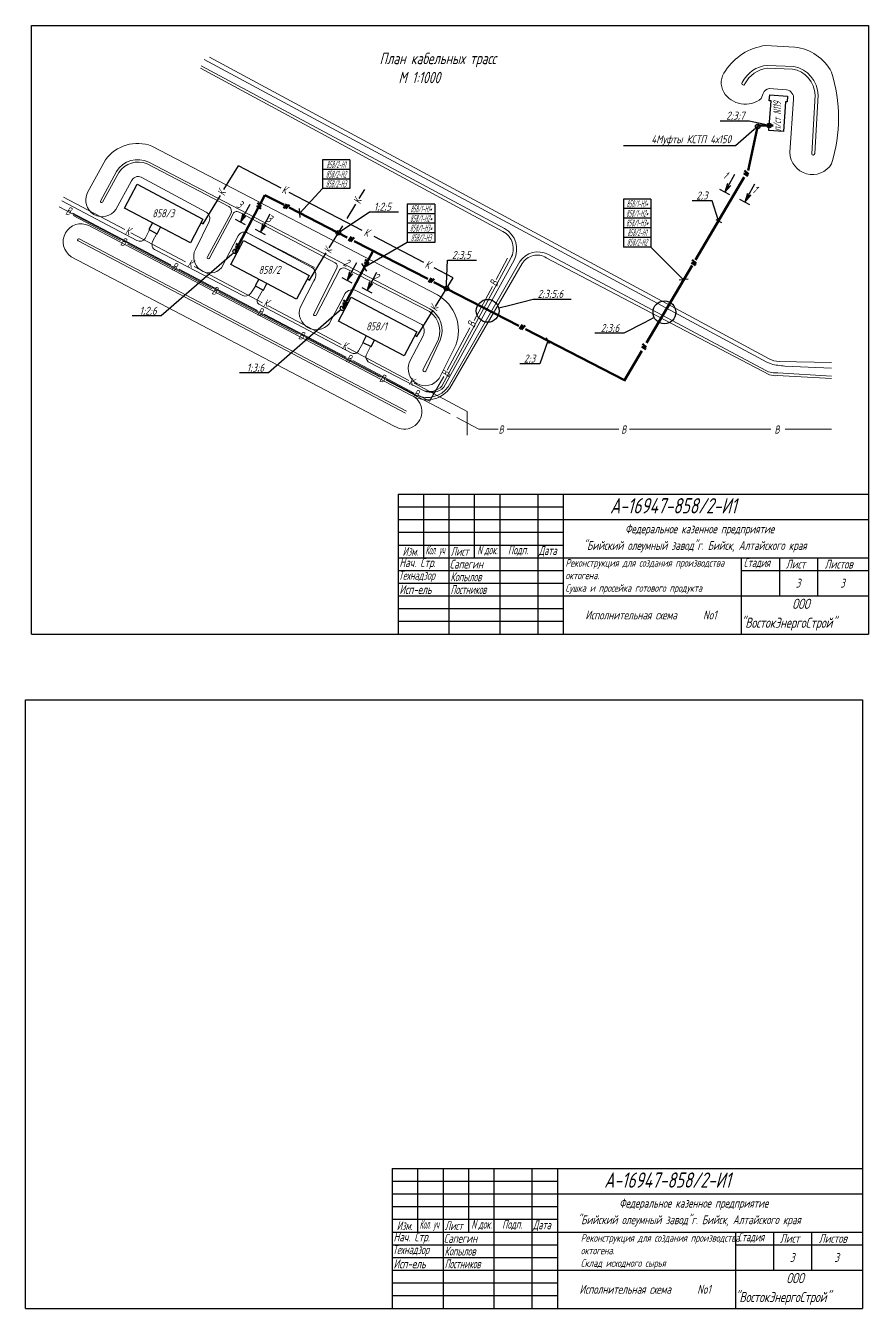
# Model space of a CAD drawing. Header units: millimetres. Extents: x -10490 to 5162, y -5053 to 76.
# Drawn here: x -4094 to -2752, y -5053 to -3011 of the extents above; entities that cross this region are included whole.
import ezdxf
from ezdxf import colors
from ezdxf.entities.mleader import LeaderData, LeaderLine
from ezdxf.math import Vec2, Vec3

# ---------------------------------------------------------------- set-up
doc = ezdxf.new("R2010")
doc.units = ezdxf.units.MM
for name, color, linetype, lineweight in [('ИИ_ОФОРМЛЕНИЕ_025', 7, 'Continuous', 25), ('КаБель силовой (Вновь)', 1, 'Continuous', 60), ('Линия выноска', 137, 'Continuous', 25), ('Рамка толстая', 7, 'Continuous', 60), ('Строительный', 251, 'Continuous', 13), ('Текст', 2, 'Continuous', 25)]:
    doc.layers.add(name, color=color, linetype=linetype, lineweight=lineweight)
doc.styles.add('GOST', font='GOST.shx', dxfattribs={"oblique": 15, "height": 3.5})
doc.styles.add('gost shx', font='gost.shx', dxfattribs={"oblique": 15})
doc.styles.add('SIMPLEX', font='simplex.shx', dxfattribs={"width": 0.7, "oblique": 15})
doc.styles.get("Standard").update_dxf_attribs({"font": 'arial.ttf'})

# ---------------------------------------------------------------- blocks, each defined once
blk = doc.blocks.new('_Oblique')
at = {"color": 0, "linetype": 'ByBlock', "lineweight": -2}
blk.add_line((-0.5, -0.5), (0.5, 0.5), dxfattribs=at)
blk = doc.blocks.new('_DotBlank')
at = {"color": 0, "linetype": 'ByBlock', "lineweight": -2}
blk.add_line((-0.5, 0), (-1, 0), dxfattribs=at)
blk.add_circle((0, 0), 0.5, dxfattribs=at)

msp = doc.modelspace()

# ---------------------------------------------------------------- hatches: boundary and pattern name
at = {"layer": 'Линия выноска'}
for points in [[(-2980.21963, -3276.05728), (-2970.86228, -3265.15855), (-2975.50721, -3267.34817), (-2976.2134, -3262.26312)], [(-2948.29548, -3291.66313), (-2938.93813, -3280.76441), (-2943.58306, -3282.95402), (-2944.28925, -3277.86897)], [(-3751.98525, -3323.84081), (-3742.62791, -3312.94208), (-3747.27284, -3315.1317), (-3747.97902, -3310.04664)], [(-3720.0611, -3339.44666), (-3710.70376, -3328.54794), (-3715.34869, -3330.73755), (-3716.05488, -3325.6525)], [(-3582.05162, -3416.67489), (-3572.69428, -3405.77617), (-3577.33921, -3407.96578), (-3578.0454, -3402.88073)], [(-3550.12748, -3432.28075), (-3540.77013, -3421.38202), (-3545.41506, -3423.57164), (-3546.12125, -3418.48658)]]:
    msp.add_hatch(color=256, dxfattribs=at).paths.add_polyline_path(points)

# ---------------------------------------------------------------- linework, layer by layer
at = {"color": 18, "lineweight": -2, "true_color": 0x000000}
for p, q in [((-3500.83323, -3756.66988), (-2751.58323, -3756.66988)), ((-3500.83323, -3756.66988), (-3500.83323, -3979.41988)), ((-3460.33323, -3756.66988), (-3460.33323, -3857.91988)), ((-3419.83323, -3756.66988), (-3419.83323, -3979.41988)), ((-3379.33323, -3756.66988), (-3379.33323, -3857.91988)), ((-3338.83323, -3756.66988), (-3338.83323, -3979.41988)), ((-3278.08323, -3756.66988), (-3278.08323, -3979.41988)), ((-3237.58323, -3756.66988), (-3237.58323, -3979.41988)), ((-3500.83323, -3776.91988), (-3237.58323, -3776.91988)), ((-3500.83323, -3797.16988), (-3237.58323, -3797.16988)), ((-3237.58323, -3797.16988), (-2751.58323, -3797.16988)), ((-3500.83323, -3817.41988), (-3237.58323, -3817.41988)), ((-3500.83323, -3837.66988), (-3237.58323, -3837.66988)), ((-3500.83323, -3857.91988), (-2751.58323, -3857.91988)), ((-2954.08323, -3857.91988), (-2954.08323, -3979.41988)), ((-2893.33323, -3857.91988), (-2893.33323, -3918.66988)), ((-2832.58323, -3857.91988), (-2832.58323, -3918.66988)), ((-3500.83323, -3878.16988), (-3237.58323, -3878.16988)), ((-2954.08323, -3878.16988), (-2751.58323, -3878.16988)), ((-3500.83323, -3898.41988), (-3237.58323, -3898.41988)), ((-3500.83323, -3918.66988), (-3237.58323, -3918.66988)), ((-3237.58323, -3918.66988), (-2751.58323, -3918.66988)), ((-3500.83323, -3938.91988), (-3237.58323, -3938.91988)), ((-3500.83323, -3959.16988), (-3237.58323, -3959.16988)), ((-3375.95823, -3979.41988), (-2751.58323, -3979.41988)), ((-3510.17537, -4830.21496), (-2760.92537, -4830.21496)), ((-3510.17537, -4830.21496), (-3510.17537, -5052.96496)), ((-3469.67537, -4830.21496), (-3469.67537, -4931.46496)), ((-3429.17537, -4830.21496), (-3429.17537, -5052.96496)), ((-3388.67537, -4830.21496), (-3388.67537, -4931.46496)), ((-3348.17537, -4830.21496), (-3348.17537, -5052.96496)), ((-3287.42537, -4830.21496), (-3287.42537, -5052.96496)), ((-3246.92537, -4830.21496), (-3246.92537, -5052.96496)), ((-3510.17537, -4850.46496), (-3246.92537, -4850.46496)), ((-3510.17537, -4870.71496), (-3246.92537, -4870.71496)), ((-3246.92537, -4870.71496), (-2760.92537, -4870.71496)), ((-3510.17537, -4890.96496), (-3246.92537, -4890.96496)), ((-3510.17537, -4911.21496), (-3246.92537, -4911.21496)), ((-3510.17537, -4931.46496), (-2760.92537, -4931.46496)), ((-2963.42537, -4931.46496), (-2963.42537, -5052.96496)), ((-2902.67537, -4931.46496), (-2902.67537, -4992.21496)), ((-2841.92537, -4931.46496), (-2841.92537, -4992.21496)), ((-3510.17537, -4951.71496), (-3246.92537, -4951.71496)), ((-2963.42537, -4951.71496), (-2760.92537, -4951.71496)), ((-3510.17537, -4971.96496), (-3246.92537, -4971.96496)), ((-3510.17537, -4992.21496), (-3246.92537, -4992.21496)), ((-3246.92537, -4992.21496), (-2760.92537, -4992.21496)), ((-3510.17537, -5012.46496), (-3246.92537, -5012.46496)), ((-3510.17537, -5032.71496), (-3246.92537, -5032.71496)), ((-3385.30037, -5052.96496), (-2760.92537, -5052.96496))]:
    msp.add_line(p, q, dxfattribs=at)
at = {"layer": 'КаБель силовой (Вновь)'}
for p, q in [((-2927.47819, -3169.79329), (-2943.23451, -3241.44787)), ((-2903.25571, -3169.84987), (-2927.47817, -3169.79329)), ((-2949.45045, -3251.98144), (-3027.14922, -3383.65029)), ((-3720.5095, -3295.17389), (-3712.76624, -3280.54555)), ((-3712.76624, -3280.54555), (-3682.43028, -3296.15628)), ((-3754.47869, -3359.34684), (-3723.62541, -3301.06032)), ((-3674.43386, -3300.2712), (-3581.75762, -3347.96193)), ((-3760.21044, -3370.17496), (-3757.54473, -3365.13903)), ((-3570.63486, -3353.68565), (-3453.43948, -3413.99381)), ((-3549.15949, -3385.33222), (-3540.59175, -3369.14568)), ((-3760.24958, -3370.15427), (-3756.95241, -3371.89752)), ((-3583.12869, -3449.50517), (-3552.27541, -3391.21866)), ((-3032.35306, -3392.46875), (-3105.01617, -3515.60414)), ((-3443.81278, -3418.94766), (-3308.43742, -3488.61115)), ((-3588.89957, -3460.31261), (-3585.60241, -3462.05585)), ((-3588.86043, -3460.3333), (-3586.19472, -3455.29737)), ((-3297.94542, -3494.01028), (-3140.18117, -3575.19499)), ((-3112.65817, -3528.55433), (-3140.81341, -3576.26638))]:
    msp.add_line(p, q, dxfattribs=at)
at = {"layer": 'КаБель силовой (Вновь)', "ltscale": 0.5}
for p, q in [((-2949.92213, -3246.25929), (-2943.5087, -3250.61494)), ((-2942.70826, -3247.07754), (-2949.92213, -3246.25929)), ((-2948.83406, -3241.42224), (-2942.70826, -3247.07754)), ((-3725.8203, -3297.98363), (-3719.40687, -3302.33929)), ((-3718.60643, -3298.80188), (-3725.8203, -3297.98363)), ((-3724.73223, -3293.14659), (-3718.60643, -3298.80188)), ((-3678.72838, -3294.88736), (-3683.03382, -3301.33461)), ((-3679.49027, -3302.1074), (-3678.72838, -3294.88736)), ((-3673.88299, -3295.93762), (-3679.49027, -3302.1074)), ((-3575.5756, -3346.98732), (-3579.88104, -3353.43456)), ((-3576.33749, -3354.20735), (-3575.5756, -3346.98732)), ((-3570.73021, -3348.03758), (-3576.33749, -3354.20735)), ((-3752.66497, -3363.1436), (-3759.87883, -3362.32534)), ((-3759.87883, -3362.32534), (-3753.46541, -3366.681)), ((-3758.79076, -3357.4883), (-3752.66497, -3363.1436)), ((-3554.47029, -3388.14196), (-3548.05687, -3392.49762)), ((-3547.25643, -3388.96022), (-3554.47029, -3388.14196)), ((-3553.38222, -3383.30492), (-3547.25643, -3388.96022)), ((-3033.11272, -3388.56077), (-3026.69929, -3392.91643)), ((-3025.89885, -3389.37902), (-3033.11272, -3388.56077)), ((-3032.02465, -3383.72372), (-3025.89885, -3389.37902)), ((-3448.09532, -3412.58804), (-3452.40075, -3419.03529)), ((-3448.85721, -3419.80808), (-3448.09532, -3412.58804)), ((-3443.24992, -3413.6383), (-3448.85721, -3419.80808)), ((-3587.44076, -3447.64664), (-3581.31496, -3453.30193)), ((-3581.31496, -3453.30193), (-3588.52883, -3452.48368)), ((-3588.52883, -3452.48368), (-3582.1154, -3456.83934)), ((-3303.16929, -3487.16626), (-3307.47472, -3493.61351)), ((-3303.93117, -3494.3863), (-3303.16929, -3487.16626)), ((-3298.32389, -3488.21652), (-3303.93117, -3494.3863)), ((-3112.6344, -3521.99259), (-3106.22098, -3526.34825)), ((-3105.42054, -3522.81084), (-3112.6344, -3521.99259)), ((-3111.54633, -3517.15555), (-3105.42054, -3522.81084))]:
    msp.add_line(p, q, dxfattribs=at)
at = {"layer": 'Линия выноска', "color": 161}
for p, q in [((-3621.39877, -3224.39012), (-3621.39877, -3239.67812)), ((-3577.71877, -3224.39012), (-3621.39877, -3224.39012)), ((-3577.71877, -3224.39012), (-3577.71877, -3239.67812)), ((-3621.39877, -3239.67812), (-3621.39877, -3254.96612)), ((-3577.71877, -3239.67812), (-3621.39877, -3239.67812)), ((-3577.71877, -3239.67812), (-3577.71877, -3254.96612)), ((-3621.39877, -3254.96612), (-3621.39877, -3270.25412)), ((-3577.71877, -3254.96612), (-3621.39877, -3254.96612)), ((-3577.71877, -3254.96612), (-3577.71877, -3270.25412)), ((-3621.39877, -3270.25412), (-3657.25135, -3309.11323)), ((-3577.71877, -3270.25412), (-3621.39877, -3270.25412)), ((-3141.87865, -3286.79234), (-3141.87865, -3302.08034)), ((-3098.19865, -3286.79234), (-3141.87865, -3286.79234)), ((-3098.19865, -3286.79234), (-3098.19865, -3302.08034)), ((-3656.79401, -3316.37885), (-3657.70869, -3301.84761)), ((-3486.04649, -3294.91489), (-3486.04649, -3310.20289)), ((-3442.36649, -3294.91489), (-3486.04649, -3294.91489)), ((-3442.36649, -3294.91489), (-3442.36649, -3310.20289)), ((-3141.87865, -3302.08034), (-3141.87865, -3317.36834)), ((-3098.19865, -3302.08034), (-3141.87865, -3302.08034)), ((-3098.19865, -3302.08034), (-3098.19865, -3317.36834)), ((-3486.04649, -3310.20289), (-3486.04649, -3325.49089)), ((-3442.36649, -3310.20289), (-3486.04649, -3310.20289)), ((-3486.04649, -3325.49089), (-3486.04649, -3340.77889)), ((-3442.36649, -3325.49089), (-3486.04649, -3325.49089)), ((-3442.36649, -3310.20289), (-3442.36649, -3325.49089)), ((-3442.36649, -3325.49089), (-3442.36649, -3340.77889)), ((-3141.87865, -3317.36834), (-3141.87865, -3332.65634)), ((-3098.19865, -3317.36834), (-3141.87865, -3317.36834)), ((-3098.19865, -3317.36834), (-3098.19865, -3332.65634)), ((-3486.04649, -3340.77889), (-3486.04649, -3356.06689)), ((-3442.36649, -3340.77889), (-3486.04649, -3340.77889)), ((-3442.36649, -3340.77889), (-3442.36649, -3356.06689)), ((-3141.87865, -3332.65634), (-3141.87865, -3347.94434)), ((-3098.19865, -3332.65634), (-3141.87865, -3332.65634)), ((-3141.87865, -3347.94434), (-3141.87865, -3363.23234)), ((-3098.19865, -3347.94434), (-3141.87865, -3347.94434)), ((-3098.19865, -3332.65634), (-3098.19865, -3347.94434)), ((-3098.19865, -3347.94434), (-3098.19865, -3363.23234)), ((-3486.04649, -3356.06689), (-3554.61505, -3395.6385)), ((-3442.36649, -3356.06689), (-3486.04649, -3356.06689)), ((-3098.19865, -3363.23234), (-3141.87865, -3363.23234)), ((-3098.19865, -3363.23234), (-3045.88517, -3415.40036)), ((-3550.64576, -3401.74112), (-3558.58434, -3389.5357)), ((-3038.64795, -3414.61233), (-3053.1224, -3416.18839))]:
    msp.add_line(p, q, dxfattribs=at)
at = {"layer": 'Линия выноска'}
for p, q in [((-2976.2134, -3262.26312), (-2980.21963, -3276.05728)), ((-2980.21963, -3276.05728), (-2970.86228, -3265.15855)), ((-2975.50721, -3267.34817), (-2964.55835, -3247.11335)), ((-2943.58306, -3282.95402), (-2932.6342, -3262.7192)), ((-2972.21614, -3280.38789), (-2988.22311, -3271.72667)), ((-2940.29199, -3295.99374), (-2956.29896, -3287.33252)), ((-2944.28925, -3277.86897), (-2948.29548, -3291.66313)), ((-2948.29548, -3291.66313), (-2938.93813, -3280.76441)), ((-2943.58306, -3282.95402), (-2944.28925, -3277.86897)), ((-2938.93813, -3280.76441), (-2943.58306, -3282.95402)), ((-3747.27284, -3315.1317), (-3736.32397, -3294.89688)), ((-3743.98176, -3328.17142), (-3759.98874, -3319.5102)), ((-3747.97902, -3310.04664), (-3751.98525, -3323.84081)), ((-3751.98525, -3323.84081), (-3742.62791, -3312.94208)), ((-3716.05488, -3325.6525), (-3720.0611, -3339.44666)), ((-3720.0611, -3339.44666), (-3710.70376, -3328.54794)), ((-3715.34869, -3330.73755), (-3704.39982, -3310.50273)), ((-3712.05762, -3343.77727), (-3728.06459, -3335.11605)), ((-3577.33921, -3407.96578), (-3566.39034, -3387.73097)), ((-3578.0454, -3402.88073), (-3582.05162, -3416.67489)), ((-3582.05162, -3416.67489), (-3572.69428, -3405.77617)), ((-3545.41506, -3423.57164), (-3534.4662, -3403.33682)), ((-3574.04814, -3421.0055), (-3590.05511, -3412.34428)), ((-3542.12399, -3436.61136), (-3558.13096, -3427.95014)), ((-3546.12125, -3418.48658), (-3550.12748, -3432.28075)), ((-3550.12748, -3432.28075), (-3540.77013, -3421.38202))]:
    msp.add_line(p, q, dxfattribs=at)
at = {"layer": 'Рамка толстая', "color": 18, "lineweight": -2, "true_color": 0x000000}
for p, q in [((-4084.70823, -3979.41988), (-4084.70823, -3010.79488)), ((-4084.70823, -3010.79488), (-2751.58323, -3010.79488)), ((-2751.58323, -3010.79488), (-2751.58323, -3979.41988)), ((-4084.70823, -3979.41988), (-2751.58323, -3979.41988)), ((-4094.05037, -5052.96496), (-4094.05037, -4084.33996)), ((-4094.05037, -4084.33996), (-2760.92537, -4084.33996)), ((-2760.92537, -4084.33996), (-2760.92537, -5052.96496)), ((-4094.05037, -5052.96496), (-2760.92537, -5052.96496))]:
    msp.add_line(p, q, dxfattribs=at)
at = {"layer": 'Строительный', "color": 3, "lineweight": 18}
for p, q in [((-2915.62102, -3042.35989), (-2868.73508, -3045.05331)), ((-2912.5212, -3074.03922), (-2870.48766, -3075.59318)), ((-2912.41265, -3078.57053), (-2872.278, -3079.97491)), ((-2922.27452, -3126.78884), (-2919.25495, -3118.84421)), ((-2909.66056, -3110.86124), (-2881.78347, -3112.87458)), ((-2841.55037, -3214.60829), (-2836.4507, -3121.33469)), ((-2837.02805, -3214.57342), (-2831.58165, -3121.6051)), ((-2870.81004, -3127.99552), (-2876.58525, -3212.93423)), ((-3438.19236, -3439.38298), (-3893.15501, -3202.47193)), ((-3995.39624, -3276.65478), (-3966.69957, -3224.45622)), ((-3974.79886, -3290.04568), (-3949.41515, -3243.04354)), ((-3971.45532, -3291.85195), (-3945.36776, -3244.40469)), ((-3900.60163, -3230.7949), (-3770.27683, -3298.82165)), ((-3897.9117, -3228.25348), (-3450.27654, -3461.48552)), ((-3925.58141, -3258.11619), (-3950.13146, -3303.28019)), ((-3909.83081, -3252.23318), (-3806.43511, -3307.69864)), ((-3754.09479, -3307.74146), (-3600.74309, -3388.65407)), ((-3801.79135, -3322.38344), (-3823.6648, -3367.21834)), ((-3767.25956, -3310.39681), (-3804.24319, -3378.92045)), ((-3764.24854, -3311.54872), (-3801.20331, -3380.77549)), ((-3480.37971, -3599.06594), (-3993.4082, -3329.1537)), ((-3755.34814, -3345.19188), (-3781.96381, -3396.62736)), ((-3633.94677, -3395.88431), (-3740.30696, -3341.27902)), ((-3739.84508, -3341.11892), (-3637.98832, -3395.59643)), ((-3489.17998, -3627.67739), (-4010.63461, -3353.5687)), ((-3487.25111, -3624.5856), (-4008.59883, -3349.98806)), ((-3506.93161, -3648.22852), (-4021.41811, -3378.68258)), ((-3598.10568, -3396.75536), (-3635.09483, -3469.34045)), ((-3593.30104, -3399.23488), (-3631.20974, -3471.47496)), ((-3585.06474, -3396.72054), (-3450.9416, -3465.62986)), ((-3634.72598, -3416.93783), (-3656.76942, -3459.38809)), ((-3586.60196, -3440.34677), (-3610.52957, -3485.6874)), ((-3462.86138, -3486.54184), (-3569.22157, -3431.93655)), ((-3482.30113, -3546.27308), (-3460.23285, -3503.42615)), ((-3456.66023, -3560.86702), (-3433.87943, -3511.31408)), ((-3439.69709, -3516.6913), (-3461.13656, -3558.95892)), ((-3435.47244, -3572.4606), (-3409.00777, -3519.66961))]:
    msp.add_line(p, q, dxfattribs=at)
at = {"layer": 'Строительный', "color": 6, "lineweight": 18}
for p, q in [((-3801.38595, -3060.98255), (-2909.47253, -3541.17744)), ((-3815.67906, -3078.60834), (-3334.05799, -3338.39015)), ((-3814.33255, -3074.57305), (-3331.03234, -3333.73962)), ((-3809.52394, -3064.59645), (-2913.25306, -3546.4413)), ((-4040.71642, -3299.33791), (-3470.99866, -3599.57314)), ((-4036.30376, -3289.65297), (-3917.03754, -3352.77597)), ((-3896.58726, -3335.8377), (-3903.70965, -3349.457)), ((-3885.0464, -3341.78975), (-3891.77742, -3354.70022)), ((-3886.81962, -3368.38562), (-3749.25996, -3439.87226)), ((-3321.23848, -3381.20458), (-3431.02794, -3585.0194)), ((-3316.03848, -3384.00568), (-3427.78836, -3586.57629)), ((-3306.88281, -3386.28677), (-3420.88277, -3586.03261)), ((-3303.01457, -3389.52469), (-3418.18833, -3587.83942)), ((-3264.67398, -3380.26894), (-2908.80528, -3566.85413)), ((-3262.1777, -3374.76437), (-2915.16104, -3559.66038)), ((-3727.80797, -3425.30175), (-3735.47193, -3436.5763)), ((-3716.1316, -3431.32369), (-3724.15056, -3445.50443)), ((-3721.32979, -3454.79416), (-3575.43245, -3531.43966)), ((-3556.35871, -3515.29112), (-3563.94939, -3528.75488)), ((-3544.54611, -3521.38333), (-3551.84973, -3535.16644)), ((-3548.43736, -3545.83487), (-3459.29297, -3592.09622)), ((-2913.25306, -3546.4413), (-2906.28349, -3549.36442)), ((-2893.83905, -3545.59056), (-2810.30912, -3547.29981)), ((-2884.70798, -3552.76829), (-2810.30912, -3555.86277)), ((-2897.06374, -3567.98146), (-2810.30912, -3572.37714)), ((-2895.74422, -3563.60402), (-2810.30912, -3568.61202)), ((-3471.73997, -3604.54221), (-3465.6945, -3605.15674))]:
    msp.add_line(p, q, dxfattribs=at)
at = {"layer": 'Строительный', "color": 5, "lineweight": 30}
for p, q in [((-2909.4324, -3130.3823), (-2908.74383, -3120.77531)), ((-2908.6949, -3120.77882), (-2880.32102, -3122.8125)), ((-2880.32102, -3122.8125), (-2880.99498, -3132.21553)), ((-2910.1788, -3177.94974), (-2906.4096, -3130.62305)), ((-2906.4096, -3130.62305), (-2909.4324, -3130.3823)), ((-2883.49681, -3132.03621), (-2886.68788, -3179.0588)), ((-2880.99498, -3132.21553), (-2883.49681, -3132.03621)), ((-2886.68788, -3179.0588), (-2910.1788, -3177.94974)), ((-3936.43926, -3301.31684), (-3916.34438, -3263.30948)), ((-3916.34438, -3263.30948), (-3811.55696, -3318.71167)), ((-3831.65184, -3356.71903), (-3936.43926, -3301.31684)), ((-3892.11742, -3324.75026), (-3897.57334, -3335.32914)), ((-3811.55696, -3318.71167), (-3831.65184, -3356.71903)), ((-3897.57334, -3335.32914), (-3884.62936, -3342.00484)), ((-3884.62936, -3342.00484), (-3879.24148, -3331.5579)), ((-3767.09131, -3391.07418), (-3746.99643, -3353.06682)), ((-3746.99643, -3353.06682), (-3642.209, -3408.469)), ((-3662.30388, -3446.47636), (-3767.09131, -3391.07418)), ((-3642.209, -3408.469), (-3662.30388, -3446.47636)), ((-3722.76946, -3414.50759), (-3728.22539, -3425.08647)), ((-3728.22539, -3425.08647), (-3715.28141, -3431.76217)), ((-3715.28141, -3431.76217), (-3709.89353, -3421.31523)), ((-3595.64985, -3481.05953), (-3575.55497, -3443.05217)), ((-3575.55497, -3443.05217), (-3470.76754, -3498.45436)), ((-3490.86242, -3536.46172), (-3595.64985, -3481.05953)), ((-3551.328, -3504.49295), (-3556.78393, -3515.07182)), ((-3543.83994, -3521.74752), (-3538.45206, -3511.30058)), ((-3470.76754, -3498.45436), (-3490.86242, -3536.46172)), ((-3556.78393, -3515.07182), (-3543.83994, -3521.74752))]:
    msp.add_line(p, q, dxfattribs=at)
at = {"layer": 'Строительный', "color": 5, "lineweight": 18}
for p, q in [((-3936.23376, -3335.56845), (-4033.9738, -3283.74656)), ((-3862.86238, -3391.67924), (-4019.04885, -3309.50711)), ((-3942.88191, -3352.87576), (-4018.11929, -3313.2922)), ((-3839.38588, -3386.91731), (-3926.67079, -3340.63874)), ((-3796.85006, -3429.70538), (-3931.98421, -3358.60921)), ((-3326.5056, -3381.20458), (-3344.56587, -3414.73194)), ((-3724.75905, -3464.33754), (-3849.61952, -3398.64651)), ((-3716.60922, -3452.01364), (-3825.71409, -3394.16611)), ((-3350.55651, -3425.85306), (-3379.79107, -3480.12454)), ((-3659.66268, -3501.88179), (-3786.9049, -3434.93768)), ((-3583.28161, -3538.77102), (-3714.14403, -3469.92227)), ((-3591.52978, -3518.33091), (-3707.6069, -3456.78668)), ((-3386.17931, -3491.98377), (-3422.52207, -3559.45102)), ((-3529.11568, -3570.56459), (-3648.16392, -3507.93147)), ((-3483.35821, -3575.68361), (-3581.3664, -3523.71955)), ((-3474.99361, -3595.74302), (-3573.07223, -3544.14234)), ((-3427.78829, -3569.22732), (-3450.54333, -3608.60669)), ((-3417.99628, -3629.02623), (-3519.91938, -3575.40291)), ((-3390.59311, -3624.86778), (-3474.99227, -3580.11924)), ((-3450.54333, -3608.60669), (-3467.83339, -3599.51012)), ((-3371.90904, -3653.27345), (-3407.07962, -3634.76966)), ((-3390.59311, -3662.93242), (-3390.59311, -3624.86778)), ((-3371.90904, -3653.27345), (-3341.17877, -3653.27345)), ((-3327.15656, -3653.27345), (-3149.27334, -3653.27345)), ((-3131.84099, -3653.27345), (-2906.85468, -3653.27345)), ((-2883.97471, -3653.27345), (-2810.30912, -3653.27345))]:
    msp.add_line(p, q, dxfattribs=at)
at = {"layer": 'Строительный', "color": 3, "lineweight": 18}
for centre, radius, start, end in [((-2902.77058, -3133.24507), 91.78916, 98.04781729, 146.59572202), ((-2877.20897, -3120.3387), 75.76078, 27.98864089, 83.57799545), ((-2955.3635, -3101.62946), 30.58595, 141.79124468, 209.77900536), ((-2908.77237, -3122.08513), 48.19194, 94.46152224, 154.72421245), ((-2906.98744, -3124.81958), 46.56617, 96.69046455, 152.56798805), ((-2879.61314, -3122.5262), 43.17889, 1.58127118, 80.21927295), ((-2879.84126, -3122.95696), 48.27854, 1.60456585, 78.8287296), ((-2950.63151, -3103.08297), 2.33122, 137.51057528, 353.00819488), ((-3042.26932, -3157.70533), 243.1522, 342.54851113, 17.45148887), ((-2947.74777, -3095.81281), 40.10487, 211.58818397, 309.43228321), ((-2908.21405, -3122.35678), 11.58619, 97.17195187, 162.35198152), ((-2884.14619, -3126.13148), 13.4658, 352.04309975, 79.89451845), ((-3915.63962, -3261.26096), 62.9421, 69.07001349, 144.21539755), ((-3915.59111, -3263.75875), 39.66341, 63.52955439, 148.51501463), ((-2840.88243, -3212.17238), 35.71095, 181.22242807, 328.88507716), ((-2839.28924, -3214.58725), 2.26123, 180.53320416, 0.35048761), ((-3914.7959, -3264.53485), 36.60412, 67.18368991, 146.63694079), ((-3914.92979, -3262.60772), 11.55988, 63.82637161, 157.13596906), ((-3971.98013, -3288.6351), 26.3029, 152.9044656, 326.16618619), ((-3972.96875, -3290.65571), 1.9291, 161.56497394, 321.67666232), ((-3812.32668, -3317.63838), 11.5546, 335.7534486, 59.34354517), ((-3774.60528, -3306.13077), 8.49463, 329.85402666, 59.36604602), ((-3757.74539, -3313.44889), 6.77507, 57.39616609, 163.71205582), ((-4005.83581, -3354.81017), 28.5079, 64.15513761, 236.86620905), ((-3745.76224, -3350.13763), 10.78656, 56.73119792, 152.70898475), ((-4009.27471, -3351.97283), 2.09669, 71.19454419, 229.56440119), ((-3800.5336, -3378.68889), 25.8191, 153.62361045, 315.99070299), ((-3802.94389, -3380.20953), 1.83028, 135.22634532, 341.98757073), ((-3603.74411, -3394.11103), 6.22772, 334.87421399, 61.1916832), ((-3646.99303, -3407.89298), 15.24106, 323.5975663, 53.7848485), ((-3587.41157, -3403.78008), 7.4394, 71.6114497, 142.34086169), ((-3573.39833, -3445.46903), 14.16239, 72.84728459, 158.79656927), ((-3469.61265, -3496.2521), 64.97177, 338.87364716, 61.07927395), ((-3630.90962, -3467.72045), 27.16905, 162.14039191, 318.60074668), ((-3633.10473, -3470.32115), 2.21862, 153.76646014, 328.66373469), ((-3473.01385, -3497.25934), 38.56952, 329.74716712, 55.09120683), ((-3470.67261, -3495.80945), 39.92658, 337.14945776, 59.28024655), ((-3475.08898, -3497.09217), 16.15004, 336.90880821, 40.78857285), ((-3457.64858, -3557.15268), 26.9465, 156.187289, 325.3831662), ((-3458.6536, -3559.33868), 2.51184, 171.30434056, 322.52217377), ((-3490.86155, -3625.15629), 28.11716, 235.14236384, 68.11213751)]:
    msp.add_arc(centre, radius, start, end, dxfattribs=at)
at = {"layer": 'Строительный', "color": 6, "lineweight": 18}
for centre, radius, start, end in [((-3347.95215, -3365.87677), 30.79873, 330.15359008, 63.18393408), ((-3349.31337, -3366.56195), 37.56996, 332.33508027, 60.88353824), ((-3912.12886, -3344.0679), 9.99628, 240.59036318, 327.37682669), ((-3882.78174, -3359.18209), 10.05035, 153.51638321, 246.31142156), ((-3277.90697, -3406.22287), 35.17168, 63.43491687, 145.47104222), ((-3279.33636, -3403.57017), 27.53058, 57.81969735, 149.32435326), ((-3744.0216, -3431.29814), 10.04768, 238.57717931, 328.31078907), ((-3719.29634, -3449.1036), 6.04296, 143.44484359, 250.33627952), ((-3570.98033, -3524.58231), 8.17585, 237.00647274, 329.31265748), ((-3539.72558, -3537.1684), 12.28832, 170.62385322, 224.85059042), ((-2892.12768, -3509.6306), 36.00066, 241.1974441, 267.27528751), ((-2877.96742, -3439.96267), 113.00683, 255.48878523, 266.58042779), ((-2898.97821, -3529.75492), 34.00325, 241.58072957, 275.45755288), ((-2899.46352, -3531.26594), 36.79386, 255.29189576, 273.73961019), ((-3454.75541, -3560.17815), 42.61231, 247.59277671, 322.64605978), ((-3454.46282, -3562.14842), 44.45071, 255.36400737, 324.69240235), ((-3451.06931, -3564.95768), 28.35717, 253.14185642, 314.9709362), ((-3447.66145, -3565.81723), 28.73809, 246.12500505, 313.75088138)]:
    msp.add_arc(centre, radius, start, end, dxfattribs=at)
at = {"layer": 'Текст', "color": 5}
for p, q in [((-3778.09943, -3271.82723), (-3754.97243, -3234.10041)), ((-3686.87082, -3269.56271), (-3754.97243, -3234.10041)), ((-3811.4033, -3326.15548), (-3783.88665, -3281.26787)), ((-3557.84338, -3336.7507), (-3673.98684, -3276.27174)), ((-3562.50195, -3286.13823), (-3553.68955, -3271.76264)), ((-3582.07352, -3318.06511), (-3567.88153, -3294.91388)), ((-3814.40056, -3324.09004), (-3811.4033, -3326.15548)), ((-3610.51733, -3364.46519), (-3588.93391, -3329.2564)), ((-3459.82821, -3387.78978), (-3539.09758, -3346.51214)), ((-3642.05534, -3415.91282), (-3615.32337, -3372.30523)), ((-3413.12138, -3412.11127), (-3443.13715, -3396.48126)), ((-3645.0526, -3413.84737), (-3642.05534, -3415.91282)), ((-3441.06223, -3457.69088), (-3413.12138, -3412.11127)), ((-3470.61388, -3505.89817), (-3444.75157, -3463.70926)), ((-3473.61114, -3503.83273), (-3470.61388, -3505.89817))]:
    msp.add_line(p, q, dxfattribs=at)

# ---------------------------------------------------------------- texts
at = {"color": 18, "lineweight": -2, "true_color": 0x000000, "style": 'SIMPLEX', "oblique": 15}
for s, height, width, p in [('А-16947-858/2-И1', 24.3, 0.7, (-3163.07882, -3787.33417)), ('Федеральное казенное предприятие', 14.175, 0.7, (-3139.23271, -3819.10738)), ('Кол. уч', 14.175, 0.4, (-3457.27929, -3852.51988)), ('N', 14.175, 0.5, (-3374.76132, -3852.51988)), ('Подп.', 14.175, 0.6, (-3325.76117, -3852.51988)), ('"Бийский олеумный завод"г. Бийск, Алтайского края', 14.175, 0.7, (-3205.70377, -3845.43238)), ('Нач. Стр.', 14.175, 0.7, (-3498.67323, -3872.76988)), ('Изм.', 14.175, 0.6, (-3493.63367, -3854.88238)), ('Лист', 14.175, 0.6, (-3416.95886, -3854.88238)), ('док.', 14.175, 0.5, (-3363.48727, -3852.51988)), ('Дата', 14.175, 0.6, (-3276.55756, -3853.53238)), ('Стадия', 14.175, 0.6, (-2950.13146, -3872.76988)), ('Технадзор', 14.175, 0.6, (-3500.02323, -3893.01988)), ('Сапегин', 14.175, 0.7, (-3418.57756, -3875.13238)), ('Лист', 14.175, 0.7, (-2883.03948, -3875.13238)), ('Листов', 14.175, 0.7, (-2821.19175, -3875.13238)), ('Копылов', 14.175, 0.6, (-3417.40323, -3895.38238)), ('3', 14.175, 0.7, (-2867.21982, -3905.50738)), ('3', 14.175, 0.7, (-2796.34482, -3905.50738)), ('Исп-ель', 14.175, 0.7, (-3498.67323, -3915.63238)), ('Постников', 14.175, 0.5, (-3417.13323, -3915.63238)), ('ООО', 16.2, 0.7, (-2872.82362, -3939.40203)), ('Исполнительная схема ', 14.175, 0.7, (-3202.4936, -3956.16139)), ('No1', 14.175, 0.7, (-3014.9111, -3956.16139)), ('"ВостокЭнергоСтрой"', 16.2, 0.7, (-2954.47736, -3969.48774)), ('А-16947-858/2-И1', 24.3, 0.7, (-3172.42096, -4860.87924)), ('Федеральное казенное предприятие', 14.175, 0.7, (-3148.57485, -4892.65246)), ('Изм.', 14.175, 0.6, (-3502.97581, -4928.42746)), ('Кол. уч', 14.175, 0.4, (-3466.62143, -4926.06496)), ('Лист', 14.175, 0.6, (-3426.301, -4928.42746)), ('N', 14.175, 0.5, (-3384.10346, -4926.06496)), ('док.', 14.175, 0.5, (-3372.8294, -4926.06496)), ('Подп.', 14.175, 0.6, (-3335.10331, -4926.06496)), ('Дата', 14.175, 0.6, (-3285.8997, -4927.07746)), ('"Бийский олеумный завод"г. Бийск, Алтайского края', 14.175, 0.7, (-3215.04591, -4918.97746)), ('Нач. Стр.', 14.175, 0.7, (-3508.01537, -4946.31496)), ('Сапегин', 14.175, 0.7, (-3427.9197, -4948.67746)), ('Стадия', 14.175, 0.6, (-2959.4736, -4946.31496)), ('Лист', 14.175, 0.7, (-2892.38162, -4948.67746)), ('Листов', 14.175, 0.7, (-2830.53388, -4948.67746)), ('Технадзор', 14.175, 0.6, (-3509.36537, -4966.56496)), ('Копылов', 14.175, 0.6, (-3426.74537, -4968.92746)), ('Исп-ель', 14.175, 0.7, (-3508.01537, -4989.17746)), ('Постников', 14.175, 0.5, (-3426.47537, -4989.17746)), ('3', 14.175, 0.7, (-2876.56196, -4979.05246)), ('3', 14.175, 0.7, (-2805.68696, -4979.05246)), ('ООО', 16.2, 0.7, (-2882.16576, -5012.9471)), ('Исполнительная схема ', 14.175, 0.7, (-3211.83574, -5029.70647)), ('No1', 14.175, 0.7, (-3024.25324, -5029.70647)), ('"ВостокЭнергоСтрой"', 16.2, 0.7, (-2963.8195, -5043.03282))]:
    msp.add_text(s, height=height, dxfattribs=dict(at, width=width)).set_placement(p)
at = {"layer": 'ИИ_ОФОРМЛЕНИЕ_025', "lineweight": -2, "char_height": 12, "attachment_point": 1}
for s, insert in [('{\\Fsimplex|c204;\\Q15;\\W0.7;\\C2;Реконструкция для создания производства октогена. \\PСушка и просейка готового продукта}', (-3234.13452, -3860.11706)), ('{\\Fsimplex|c204;\\Q15;\\W0.7;\\C2;Реконструкция для создания производства октогена. \\PСклад исходного сырья}', (-3209.7336, -4934.88806))]:
    msp.add_mtext_dynamic_manual_height_columns(s, width=276.2589272, gutter_width=12.5, heights=[0], dxfattribs=dict(at, insert=insert))
at = {"layer": 'Текст', "color": 5, "style": 'SIMPLEX', "oblique": 15}
for s, rotation, width, p in [('п/ст N119', 90, 0.5, (-2890.47507, -3178.88)), ('К', 343.86705613, 0.7, (-3686.99741, -3276.95277)), ('К', 71.28150205, 0.7, (-3777.17339, -3282.72515)), ('К', 71.28150205, 0.7, (-3560.76303, -3295.71008)), ('В', 343.86705613, 0.7, (-4031.33638, -3310.78918)), ('В', 343.86705613, 0.7, (-3944.11088, -3359.9759)), ('К', 343.86705613, 0.7, (-3936.39714, -3342.52967)), ('К', 343.86705613, 0.7, (-3556.36034, -3345.13067)), ('К', 71.28150205, 0.7, (-3607.40039, -3374.53679)), ('В', 343.86705613, 0.7, (-3862.83716, -3399.43923)), ('К', 343.86705613, 0.7, (-3836.94152, -3394.30614)), ('К', 343.86705613, 0.7, (-3459.01862, -3395.9556)), ('В', 343.86705613, 0.7, (-3798.49523, -3437.68427)), ('В', 71.28150205, 0.7, (-3343.3256, -3426.97487)), ('К', 343.86705613, 0.7, (-3716.21456, -3457.48138)), ('В', 343.86705613, 0.7, (-3726.11804, -3471.36928)), ('К', 71.28150205, 0.7, (-3438.53269, -3466.51158)), ('В', 71.28150205, 0.7, (-3379.11786, -3492.39463)), ('В', 343.86705613, 0.7, (-3660.53893, -3509.16751)), ('К', 343.86705613, 0.7, (-3591.19049, -3525.33379)), ('В', 343.86705613, 0.7, (-3584.87079, -3545.68165)), ('В', 343.86705613, 0.7, (-3531.35121, -3577.13517)), ('К', 343.86705613, 0.7, (-3484.92067, -3582.37549)), ('В', 71.28150205, 0.7, (-3420.17496, -3571.20661)), ('В', 343.86705613, 0.7, (-3477.60873, -3601.73201)), ('В', 2.91336361, 0.7, (-3340.51386, -3660.41995)), ('В', 2.91336361, 0.7, (-3145.04747, -3660.41995)), ('В', 2.91336361, 0.7, (-2901.00348, -3660.41995))]:
    msp.add_text(s, height=12.74, rotation=rotation, dxfattribs=dict(at, width=width)).set_placement(p)
at = {"layer": 'Текст', "color": 5, "style": 'SIMPLEX', "oblique": 15, "width": 0.7}
for s, p in [('858/3', (-3892.09117, -3315.83376)), ('858/2', (-3722.92344, -3405.93197)), ('858/1', (-3551.48197, -3495.91733))]:
    msp.add_text(s, height=12.74, dxfattribs=at).set_placement(p)
at = {"layer": 'Текст', "style": 'SIMPLEX'}
for s, width, insert, char_height, attachment_point in [('\\pi79.982;План кабельных трасс\\P\\pi110.15;М 1:1000', 486.2873645, (-3610.25941, -3053.91835), 18.2, 1), ('{\\W0.4;858/2-Н1}', 3.5, (-3599.55877, -3232.03412), 10.92, 5), ('{\\W0.4;858/2-Н2}', 3.5, (-3599.55877, -3247.32212), 10.92, 5), ('{\\W0.4;858/2-Н3}', 3.5, (-3599.55877, -3262.61012), 10.92, 5), ('{\\W0.4;858/1-Н1*}', 3.5, (-3464.20649, -3302.55889), 10.92, 5), ('{\\W0.4;858/1-Н2*}', 3.5, (-3120.03865, -3309.72434), 10.92, 5), ('{\\W0.4;858/1-Н1*}', 3.5, (-3120.03865, -3294.43634), 10.92, 5), ('{\\W0.4;858/1-Н3*}', 3.5, (-3464.20649, -3333.13489), 10.92, 5), ('{\\W0.4;858/1-Н2*}', 3.5, (-3464.20649, -3317.84689), 10.92, 5), ('{\\W0.4;858/1-Н3*}', 3.5, (-3120.03865, -3325.01234), 10.92, 5), ('{\\W0.4;858/2-Н3}', 3.5, (-3464.20649, -3348.42289), 10.92, 5), ('{\\W0.4;858/2-Н1}', 3.5, (-3120.03865, -3340.30034), 10.92, 5), ('{\\W0.4;858/2-Н2}', 3.5, (-3120.03865, -3355.58834), 10.92, 5)]:
    msp.add_mtext_dynamic_manual_height_columns(s, width=width, gutter_width=12.5, heights=[0], dxfattribs=dict(at, insert=insert, char_height=char_height, attachment_point=attachment_point))
at = {"layer": 'Текст', "char_height": 12.74, "attachment_point": 1, "rotation": 331.73622915, "style": 'GOST'}
for s, insert in [('\\pi0.0030896;1', (-2978.44213, -3241.59689)), ('\\pi0.0030896;1', (-2931.38593, -3264.35326)), ('\\pi-3.4802;3', (-3750.20775, -3289.38042)), ('\\pi-3.4802;3', (-3703.15156, -3312.13678)), ('\\pi-3.4802;2', (-3580.27412, -3382.21451)), ('\\pi-3.4802;2', (-3533.21793, -3404.97087))]:
    msp.add_mtext_dynamic_manual_height_columns(s, width=3.689736, gutter_width=12.5, heights=[0], dxfattribs=dict(at, insert=insert))

# ---------------------------------------------------------------- leaders
at = {"layer": 'Линия выноска'}
ml = msp.add_multileader_mtext('Standard', dxfattribs=at)
ml.set_content('2;3;7', color=2, style='gost shx')
ml.set_leader_properties()
ml.set_arrow_properties(name='DOTBLANK')
ml.build(insert=Vec2(0, 0))
ml.multileader.update_dxf_attribs({"text_left_attachment_type": 6, "text_right_attachment_type": 6, "dogleg_length": 0, "arrow_head_size": 7.28})
ctx = ml.context
ctx.base_point, ctx.char_height, ctx.arrow_head_size, ctx.landing_gap_size, ctx.plane_origin = Vec3(-3009.24549, -3162.94812), 12.74, 7.28, 7.28, Vec3(-3038.73146, -2983.85673)
ctx.left_attachment, ctx.right_attachment, ctx.text_align_type = 6, 6, 2
notes = []
notes.append((ctx, [(0, (1, 1, 0), (-2941.52515, -3162.94812), (-1, 0), 0, [(0, [(-2909.53254, -3169.83521)], 0, [])])]))
ctx.mtext.insert, ctx.mtext.alignment, ctx.mtext.flow_direction = Vec3(-2948.80515, -3147.66012), 3, 5
ml = msp.add_multileader_mtext('Standard', dxfattribs=at)
ml.set_content('4Муфты КСТП 4х150', color=2, style='gost shx')
ml.set_leader_properties()
ml.set_arrow_properties(name='DOTBLANK')
ml.build(insert=Vec2(0, 0))
ml.multileader.update_dxf_attribs({"text_left_attachment_type": 6, "text_right_attachment_type": 6, "dogleg_length": 0, "arrow_head_size": 7.28})
ctx = ml.context
ctx.base_point, ctx.char_height, ctx.arrow_head_size, ctx.landing_gap_size, ctx.plane_origin = Vec3(-3177.67175, -3202.24649), 12.74, 7.28, 7.28, Vec3(-3057.1364, -2985.23389)
ctx.left_attachment, ctx.right_attachment, ctx.text_align_type = 6, 6, 2
notes.append((ctx, [(0, (1, 1, 0), (-2963.10619, -3202.24649), (-1, 0), 0, [(0, [(-2927.93747, -3171.21237)], 0, [])])]))
ctx.mtext.insert, ctx.mtext.alignment, ctx.mtext.flow_direction = Vec3(-2970.38619, -3185.25982), 3, 5
ml = msp.add_multileader_mtext('Standard', dxfattribs=at)
ml.set_content('2;3', color=2, style='gost shx')
ml.set_leader_properties()
ml.set_arrow_properties(name='OBLIQUE')
ml.build(insert=Vec2(0, 0))
ml.multileader.update_dxf_attribs({"text_left_attachment_type": 6, "text_right_attachment_type": 6, "dogleg_length": 0, "arrow_head_size": 7.28})
ctx = ml.context
ctx.base_point, ctx.char_height, ctx.arrow_head_size, ctx.landing_gap_size, ctx.plane_origin = Vec3(-3046.8429, -3289.50296), 12.74, 7.28, 7.28, Vec3(-3095.62297, -3096.22065)
ctx.left_attachment, ctx.right_attachment, ctx.text_align_type = 6, 6, 2
notes.append((ctx, [(0, (1, 1, 0), (-3000.35589, -3289.50296), (-1, 0), 0, [(0, [(-2990.25211, -3321.6823)], 0, [])])]))
ctx.mtext.insert, ctx.mtext.alignment, ctx.mtext.flow_direction = Vec3(-3007.63589, -3274.85196), 3, 5
ml = msp.add_multileader_mtext('Standard', dxfattribs=at)
ml.set_content('1;2;5', color=2, style='gost shx')
ml.set_leader_properties()
ml.set_arrow_properties(name='DOTBLANK')
ml.build(insert=Vec2(0, 0))
ml.multileader.update_dxf_attribs({"text_left_attachment_type": 6, "text_right_attachment_type": 6, "dogleg_length": 0, "arrow_head_size": 7.28})
ctx = ml.context
ctx.base_point, ctx.char_height, ctx.arrow_head_size, ctx.landing_gap_size, ctx.plane_origin = Vec3(-3546.50189, -3307.25798), 12.74, 7.28, 7.28, Vec3(-3665.89268, -3057.16064)
ctx.left_attachment, ctx.right_attachment = 6, 6
notes.append((ctx, [(1, (1, 1, 0), (-3546.50189, -3307.25798), (1, 0), 0, [(0, [(-3595.92993, -3340.66893)], 0, [])])]))
ctx.mtext.insert, ctx.mtext.flow_direction = Vec3(-3539.22189, -3292.60698), 5
ml = msp.add_multileader_mtext('Standard', dxfattribs=at)
ml.set_content('1;2;6', color=2, style='gost shx')
ml.set_leader_properties()
ml.set_arrow_properties(name='DOTBLANK')
ml.build(insert=Vec2(0, 0))
ml.multileader.update_dxf_attribs({"text_left_attachment_type": 6, "text_right_attachment_type": 6, "dogleg_length": 0, "arrow_head_size": 7.28})
ctx = ml.context
ctx.base_point, ctx.char_height, ctx.arrow_head_size, ctx.landing_gap_size, ctx.plane_origin = Vec3(-3938.85896, -3472.99738), 12.74, 7.28, 7.28, Vec3(-4041.32826, -3222.90003)
ctx.left_attachment, ctx.right_attachment, ctx.text_align_type = 6, 6, 2
notes.append((ctx, [(0, (1, 1, 0), (-3878.02973, -3472.99738), (-1, 0), 0, [(0, [(-3760.24958, -3370.15427)], 0, [])])]))
ctx.mtext.insert, ctx.mtext.alignment, ctx.mtext.flow_direction = Vec3(-3885.30973, -3458.34638), 3, 5
ml = msp.add_multileader_mtext('Standard', dxfattribs=at)
ml.set_content('2;3;5', color=2, style='gost shx')
ml.set_leader_properties()
ml.set_arrow_properties(name='DOTBLANK')
ml.build(insert=Vec2(0, 0))
ml.multileader.update_dxf_attribs({"text_left_attachment_type": 6, "text_right_attachment_type": 6, "dogleg_length": 0, "arrow_head_size": 7.28})
ctx = ml.context
ctx.base_point, ctx.char_height, ctx.arrow_head_size, ctx.landing_gap_size, ctx.plane_origin = Vec3(-3422.05575, -3384.09868), 12.74, 7.28, 7.28, Vec3(-3466.60365, -3167.08608)
ctx.left_attachment, ctx.right_attachment = 6, 6
notes.append((ctx, [(1, (1, 1, 0), (-3422.05575, -3384.09868), (1, 0), 0, [(0, [(-3423.66717, -3429.3145)], 0, [])])]))
ctx.mtext.insert, ctx.mtext.flow_direction = Vec3(-3414.77575, -3369.44768), 5
ml = msp.add_multileader_mtext('Standard', dxfattribs=at)
ml.set_content('2;3;5;6', color=2, style='gost shx')
ml.set_leader_properties()
ml.set_arrow_properties(name='DOTBLANK')
ml.build(insert=Vec2(0, 0))
ml.multileader.update_dxf_attribs({"text_left_attachment_type": 6, "text_right_attachment_type": 6, "dogleg_length": 0, "arrow_head_size": 36.4})
ctx = ml.context
ctx.base_point, ctx.char_height, ctx.arrow_head_size, ctx.landing_gap_size, ctx.plane_origin = Vec3(-3285.7051, -3446.07559), 12.74, 36.4, 7.28, Vec3(-3315.55897, -3237.18672)
ctx.left_attachment, ctx.right_attachment = 6, 6
notes.append((ctx, [(1, (1, 1, 0), (-3285.7051, -3446.07559), (1, 0), 0, [(0, [(-3357.90533, -3464.85674)], 0, [])])]))
ctx.mtext.insert, ctx.mtext.flow_direction = Vec3(-3278.4251, -3431.42459), 5
ml = msp.add_multileader_mtext('Standard', dxfattribs=at)
ml.set_content('2;3;6', color=2, style='gost shx')
ml.set_leader_properties()
ml.set_arrow_properties(name='DOTBLANK')
ml.build(insert=Vec2(0, 0))
ml.multileader.update_dxf_attribs({"text_left_attachment_type": 6, "text_right_attachment_type": 6, "dogleg_length": 0, "arrow_head_size": 36.4})
ctx = ml.context
ctx.base_point, ctx.char_height, ctx.arrow_head_size, ctx.landing_gap_size, ctx.plane_origin = Vec3(-3207.22755, -3500.47667), 12.74, 36.4, 7.28, Vec3(-3223.55985, -3272.94029)
ctx.left_attachment, ctx.right_attachment, ctx.text_align_type = 6, 6, 2
notes.append((ctx, [(0, (1, 1, 0), (-3141.20821, -3500.47667), (-1, 0), 0, [(0, [(-3076.42278, -3467.14959)], 0, [])])]))
ctx.mtext.insert, ctx.mtext.alignment, ctx.mtext.flow_direction = Vec3(-3148.48821, -3485.82567), 3, 5
ml = msp.add_multileader_mtext('Standard', dxfattribs=at)
ml.set_content('1;3;6', color=2, style='gost shx')
ml.set_leader_properties()
ml.set_arrow_properties(name='DOTBLANK')
ml.build(insert=Vec2(0, 0))
ml.multileader.update_dxf_attribs({"text_left_attachment_type": 6, "text_right_attachment_type": 6, "dogleg_length": 0, "arrow_head_size": 7.28})
ctx = ml.context
ctx.base_point, ctx.char_height, ctx.arrow_head_size, ctx.landing_gap_size, ctx.plane_origin = Vec3(-3767.7338, -3563.58048), 12.74, 7.28, 7.28, Vec3(-3870.2031, -3313.48313)
ctx.left_attachment, ctx.right_attachment, ctx.text_align_type = 6, 6, 2
notes.append((ctx, [(0, (1, 1, 0), (-3706.90457, -3563.58048), (-1, 0), 0, [(0, [(-3589.12442, -3460.73737)], 0, [])])]))
ctx.mtext.insert, ctx.mtext.alignment, ctx.mtext.flow_direction = Vec3(-3714.18457, -3548.92948), 3, 5
ml = msp.add_multileader_mtext('Standard', dxfattribs=at)
ml.set_content('2;3', color=2, style='gost shx')
ml.set_leader_properties()
ml.set_arrow_properties(name='OBLIQUE')
ml.build(insert=Vec2(0, 0))
ml.multileader.update_dxf_attribs({"text_left_attachment_type": 6, "text_right_attachment_type": 6, "dogleg_length": 0, "arrow_head_size": 7.28})
ctx = ml.context
ctx.base_point, ctx.char_height, ctx.arrow_head_size, ctx.landing_gap_size, ctx.plane_origin = Vec3(-3321.42725, -3549.07909), 12.74, 7.28, 7.28, Vec3(-3370.20732, -3355.79678)
ctx.left_attachment, ctx.right_attachment, ctx.text_align_type = 6, 6, 2
notes.append((ctx, [(0, (1, 1, 0), (-3274.94024, -3549.07909), (-1, 0), 0, [(0, [(-3261.99407, -3512.51067)], 0, [])])]))
ctx.mtext.insert, ctx.mtext.alignment, ctx.mtext.flow_direction = Vec3(-3282.22024, -3534.42809), 3, 5
for ctx, leaders in notes:
    for number, flags, end, landing, length, lines in leaders:
        leader = LeaderData()
        leader.index, (leader.has_last_leader_line, leader.has_dogleg_vector, leader.attachment_direction) = number, flags
        leader.last_leader_point, leader.dogleg_vector, leader.dogleg_length = Vec3(end), Vec3(landing), length
        for number, points, colour, breaks in lines:
            line = LeaderLine()
            line.index, line.vertices, line.color, line.breaks = number, Vec3.list(points), colors.encode_raw_color(colour), breaks
            leader.lines.append(line)
        ctx.leaders.append(leader)

doc.saveas('drawing.dxf')
